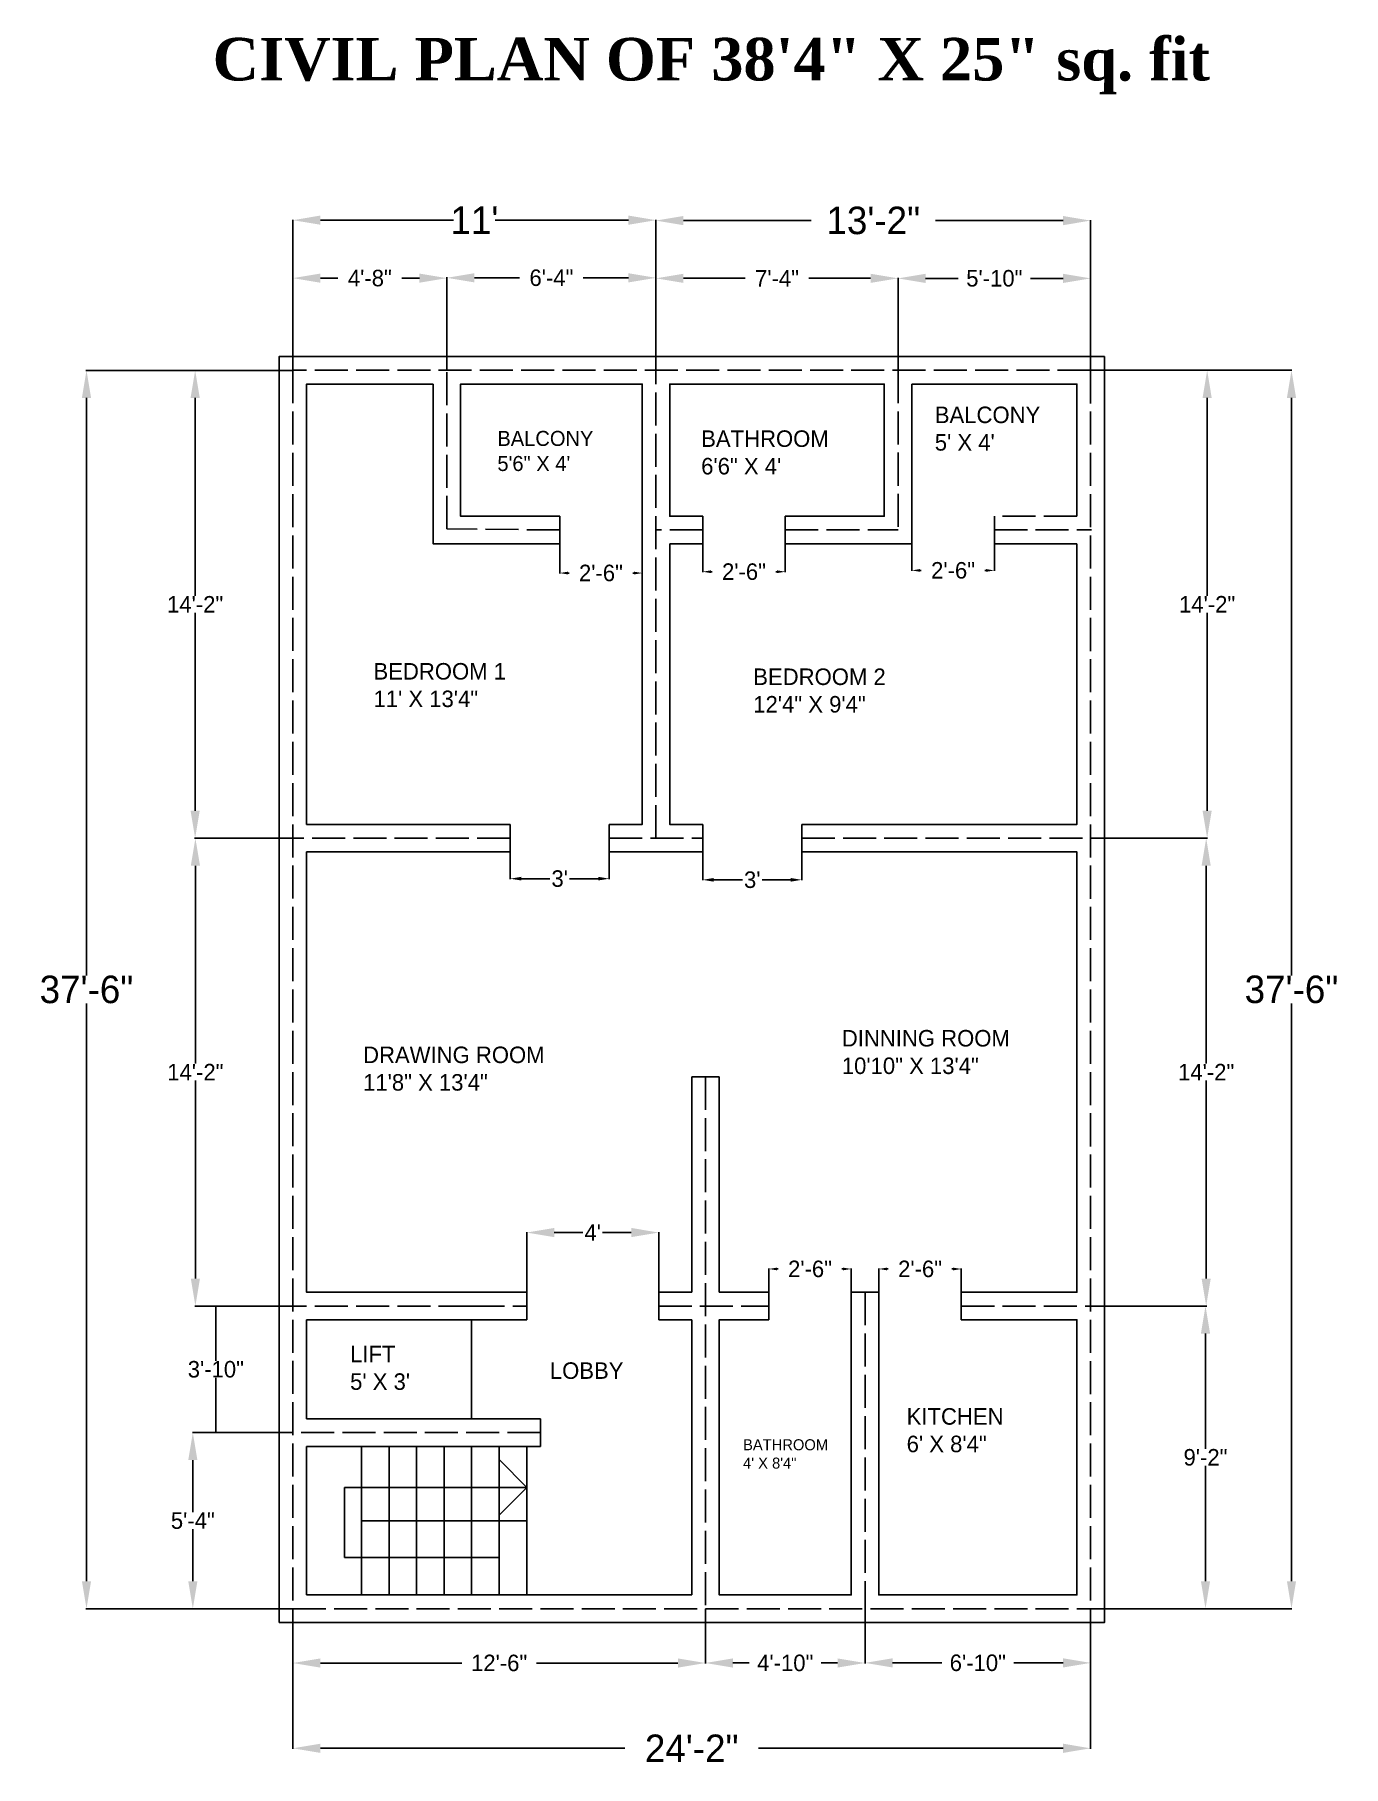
# Model space of a CAD drawing. Header units: inches. Extents: x -68 to 408, y -465 to 164.
import ezdxf

# ---------------------------------------------------------------- set-up
doc = ezdxf.new("R2010")
doc.units = ezdxf.units.IN
doc.header["$MEASUREMENT"] = 0
doc.linetypes.add('ACAD_ISO02W100', pattern=[15, 12, -3])
doc.dimstyles.get("Standard").update_dxf_attribs({"dimtxt": 0.18, "dimasz": 0.18, "dimexe": 0.18, "dimexo": 0.0625, "dimgap": 0.09, "dimtad": 0, "dimtih": 1, "dimtoh": 1, "dimdec": 4, "dimzin": 0, "dimdsep": 46, "dimtxsty": 'Standard', "dimcen": 0.09, "dimadec": 0, "dimazin": 0, "dimtfac": 1, "dimtdec": 4, "dimtofl": 0, "dimtmove": 0, "dimatfit": 3, "dimfxl": 0, "dimtolj": 1, "dimtzin": 0, "dimarcsym": 0})

# ---------------------------------------------------------------- blocks, each defined once
blk = doc.blocks.new('*D2')
at = {"color": 0, "lineweight": -2}
for p, q in [((25.84, 42.55), (25.84, 97.21)), ((35.84, 97.03), (84.25, 97.03)), ((147.84, 97.03), (99.43, 97.03)), ((157.84, 42.55), (157.84, 97.21))]:
    blk.add_line(p, q, dxfattribs=at).dxf.unprotected_set("ltscale", 0)
at = {"color": 0}
for points in [[(35.84, 98.7), (35.84, 95.37), (25.84, 97.03)], [(147.84, 98.7), (147.84, 95.37), (157.84, 97.03)]]:
    blk.add_solid(points, dxfattribs=at).dxf.unprotected_set("ltscale", 0)
at = {"layer": 'Defpoints', "color": 0}
for p in [(157.84, 97.03), (25.84, 42.48), (157.84, 42.48)]:
    blk.add_point(p, dxfattribs=at).dxf.unprotected_set("ltscale", 0)
at = {"color": 0, "insert": (91.84, 97.03), "char_height": 10, "attachment_point": 5}
blk.add_mtext("\\A1;11'", dxfattribs=at).dxf.unprotected_set("ltscale", 0)
blk = doc.blocks.new('*D3')
at = {"color": 0, "lineweight": -2}
for p, q in [((81.84, 42.55), (81.84, 76.26)), ((91.84, 76.08), (108.25, 76.08)), ((147.84, 76.08), (131.43, 76.08)), ((157.84, 42.55), (157.84, 76.26))]:
    blk.add_line(p, q, dxfattribs=at)
at = {"color": 0}
for points in [[(91.84, 77.75), (91.84, 74.41), (81.84, 76.08)], [(147.84, 77.75), (147.84, 74.41), (157.84, 76.08)]]:
    blk.add_solid(points, dxfattribs=at)
at = {"layer": 'Defpoints', "color": 0}
for p in [(157.84, 76.08), (81.84, 42.48), (157.84, 42.48)]:
    blk.add_point(p, dxfattribs=at)
at = {"color": 0, "insert": (119.84, 76.08), "char_height": 6, "attachment_point": 5}
blk.add_mtext('\\A1;6\'-4"', dxfattribs=at)
blk = doc.blocks.new('*D4')
at = {"color": 0, "lineweight": -2}
for p, q in [((157.84, 42.55), (157.84, 97.06)), ((167.84, 96.88), (214.25, 96.88)), ((305.84, 96.88), (259.43, 96.88)), ((315.84, 42.53), (315.84, 97.06))]:
    blk.add_line(p, q, dxfattribs=at)
at = {"color": 0}
for points in [[(167.84, 98.55), (167.84, 95.21), (157.84, 96.88)], [(305.84, 98.55), (305.84, 95.21), (315.84, 96.88)]]:
    blk.add_solid(points, dxfattribs=at)
at = {"layer": 'Defpoints', "color": 0}
for p in [(315.84, 96.88), (157.84, 42.48), (315.84, 42.47)]:
    blk.add_point(p, dxfattribs=at)
at = {"color": 0, "insert": (236.84, 96.88), "char_height": 10, "attachment_point": 5}
blk.add_mtext('\\A1;13\'-2"', dxfattribs=at)
blk = doc.blocks.new('*D5')
at = {"color": 0, "lineweight": -2}
for p, q in [((315.9, 42.47), (389.04, 42.47)), ((388.86, 32.47), (388.86, -177.45)), ((388.86, -397.56), (388.86, -187.63)), ((315.9, -407.56), (389.04, -407.56))]:
    blk.add_line(p, q, dxfattribs=at)
at = {"color": 0}
for points in [[(387.2, 32.47), (390.53, 32.47), (388.86, 42.47)], [(387.2, -397.56), (390.53, -397.56), (388.86, -407.56)]]:
    blk.add_solid(points, dxfattribs=at)
at = {"layer": 'Defpoints', "color": 0}
for p in [(315.84, 42.47), (315.84, -407.56), (388.86, -407.56)]:
    blk.add_point(p, dxfattribs=at)
at = {"color": 0, "insert": (388.86, -182.54), "char_height": 10, "attachment_point": 5}
blk.add_mtext('\\A1;37\'-6"', dxfattribs=at)
blk = doc.blocks.new('*D6')
at = {"color": 0, "lineweight": -2}
for p, q in [((25.84, 42.55), (25.84, 76.14)), ((35.84, 75.96), (42.25, 75.96)), ((71.84, 75.96), (65.43, 75.96)), ((81.84, 42.55), (81.84, 76.14))]:
    blk.add_line(p, q, dxfattribs=at)
at = {"color": 0}
for points in [[(35.84, 77.63), (35.84, 74.3), (25.84, 75.96)], [(71.84, 77.63), (71.84, 74.3), (81.84, 75.96)]]:
    blk.add_solid(points, dxfattribs=at)
at = {"layer": 'Defpoints', "color": 0}
for p in [(81.84, 75.96), (25.84, 42.48), (81.84, 42.48)]:
    blk.add_point(p, dxfattribs=at)
at = {"color": 0, "insert": (53.84, 75.96), "char_height": 6, "attachment_point": 5}
blk.add_mtext('\\A1;4\'-8"', dxfattribs=at)
blk = doc.blocks.new('*D7')
at = {"color": 0, "lineweight": -2}
for p, q in [((315.9, 42.47), (358.38, 42.47)), ((358.2, 32.47), (358.2, -39.45)), ((358.2, -117.56), (358.2, -45.63)), ((315.9, -127.56), (358.38, -127.56))]:
    blk.add_line(p, q, dxfattribs=at)
at = {"color": 0}
for points in [[(356.53, 32.47), (359.86, 32.47), (358.2, 42.47)], [(356.53, -117.56), (359.86, -117.56), (358.2, -127.56)]]:
    blk.add_solid(points, dxfattribs=at)
at = {"layer": 'Defpoints', "color": 0}
for p in [(315.84, 42.47), (315.84, -127.56), (358.2, -127.56)]:
    blk.add_point(p, dxfattribs=at)
at = {"color": 0, "insert": (358.2, -42.54), "char_height": 6, "attachment_point": 5}
blk.add_mtext('\\A1;14\'-2"', dxfattribs=at)
blk = doc.blocks.new('*D8')
at = {"color": 0, "lineweight": -2}
for p, q in [((315.97, -127.56), (358.03, -127.56)), ((357.85, -137.56), (357.85, -209.47)), ((357.85, -287.56), (357.85, -215.65)), ((315.97, -297.56), (358.03, -297.56))]:
    blk.add_line(p, q, dxfattribs=at)
at = {"color": 0}
for points in [[(356.18, -137.56), (359.51, -137.56), (357.85, -127.56)], [(356.18, -287.56), (359.51, -287.56), (357.85, -297.56)]]:
    blk.add_solid(points, dxfattribs=at)
at = {"layer": 'Defpoints', "color": 0}
for p in [(315.9, -127.56), (315.9, -297.56), (357.85, -297.56)]:
    blk.add_point(p, dxfattribs=at)
at = {"color": 0, "insert": (357.85, -212.56), "char_height": 6, "attachment_point": 5}
blk.add_mtext('\\A1;14\'-2"', dxfattribs=at)
blk = doc.blocks.new('*D9')
at = {"color": 0, "lineweight": -2}
for p, q in [((315.9, -297.56), (357.78, -297.56)), ((357.6, -307.56), (357.6, -349.47)), ((357.6, -397.56), (357.6, -355.65)), ((315.9, -407.56), (357.78, -407.56))]:
    blk.add_line(p, q, dxfattribs=at)
at = {"color": 0}
for points in [[(355.93, -307.56), (359.27, -307.56), (357.6, -297.56)], [(355.93, -397.56), (359.27, -397.56), (357.6, -407.56)]]:
    blk.add_solid(points, dxfattribs=at)
at = {"layer": 'Defpoints', "color": 0}
for p in [(315.84, -297.56), (315.84, -407.56), (357.6, -407.56)]:
    blk.add_point(p, dxfattribs=at)
at = {"color": 0, "insert": (357.6, -352.56), "char_height": 6, "attachment_point": 5}
blk.add_mtext('\\A1;9\'-2"', dxfattribs=at)
blk = doc.blocks.new('*D10')
at = {"color": 0, "lineweight": -2}
for p, q in [((175.84, -407.62), (175.84, -427.45)), ((233.84, -407.62), (233.84, -427.45)), ((185.84, -427.27), (191.75, -427.27)), ((223.84, -427.27), (217.93, -427.27))]:
    blk.add_line(p, q, dxfattribs=at)
at = {"color": 0}
for points in [[(185.84, -425.6), (185.84, -428.94), (175.84, -427.27)], [(223.84, -425.6), (223.84, -428.94), (233.84, -427.27)]]:
    blk.add_solid(points, dxfattribs=at)
at = {"layer": 'Defpoints', "color": 0}
for p in [(175.84, -407.56), (233.84, -407.56), (175.84, -427.27)]:
    blk.add_point(p, dxfattribs=at)
at = {"color": 0, "insert": (204.84, -427.27), "char_height": 6, "attachment_point": 5}
blk.add_mtext('\\A1;4\'-10"', dxfattribs=at)
blk = doc.blocks.new('*D11')
at = {"color": 0, "lineweight": -2}
for p, q in [((25.84, -407.68), (25.84, -427.46)), ((175.84, -407.68), (175.84, -427.46)), ((35.84, -427.28), (87.25, -427.28)), ((165.84, -427.28), (114.43, -427.28))]:
    blk.add_line(p, q, dxfattribs=at)
at = {"color": 0}
for points in [[(35.84, -425.61), (35.84, -428.94), (25.84, -427.28)], [(165.84, -425.61), (165.84, -428.94), (175.84, -427.28)]]:
    blk.add_solid(points, dxfattribs=at)
at = {"layer": 'Defpoints', "color": 0}
for p in [(25.84, -407.62), (175.84, -407.62), (25.84, -427.28)]:
    blk.add_point(p, dxfattribs=at)
at = {"color": 0, "insert": (100.84, -427.28), "char_height": 6, "attachment_point": 5}
blk.add_mtext('\\A1;12\'-6"', dxfattribs=at)
blk = doc.blocks.new('*D12')
at = {"color": 0, "lineweight": -2}
for p, q in [((25.84, -407.74), (25.84, -458.45)), ((315.84, -407.62), (315.84, -458.45)), ((35.84, -458.27), (146.58, -458.27)), ((305.84, -458.27), (195.1, -458.27))]:
    blk.add_line(p, q, dxfattribs=at)
at = {"color": 0}
for points in [[(35.84, -456.6), (35.84, -459.94), (25.84, -458.27)], [(305.84, -456.6), (305.84, -459.94), (315.84, -458.27)]]:
    blk.add_solid(points, dxfattribs=at)
at = {"layer": 'Defpoints', "color": 0}
for p in [(25.84, -407.68), (315.84, -407.56), (25.84, -458.27)]:
    blk.add_point(p, dxfattribs=at)
at = {"color": 0, "insert": (170.84, -458.27), "char_height": 10, "attachment_point": 5}
blk.add_mtext('\\A1;24\'-2"', dxfattribs=at)
blk = doc.blocks.new('*D13')
at = {"color": 0, "lineweight": -2}
for p, q in [((233.84, -407.62), (233.84, -427.41)), ((315.84, -407.62), (315.84, -427.41)), ((243.84, -427.23), (261.75, -427.23)), ((305.84, -427.23), (287.93, -427.23))]:
    blk.add_line(p, q, dxfattribs=at)
at = {"color": 0}
for points in [[(243.84, -425.56), (243.84, -428.89), (233.84, -427.23)], [(305.84, -425.56), (305.84, -428.89), (315.84, -427.23)]]:
    blk.add_solid(points, dxfattribs=at)
at = {"layer": 'Defpoints', "color": 0}
for p in [(233.84, -407.56), (315.84, -407.56), (233.84, -427.23)]:
    blk.add_point(p, dxfattribs=at)
at = {"color": 0, "insert": (274.84, -427.23), "char_height": 6, "attachment_point": 5}
blk.add_mtext('\\A1;6\'-10"', dxfattribs=at)
blk = doc.blocks.new('*D14')
at = {"color": 0, "lineweight": -2}
for p, q in [((25.78, -127.56), (-9.76, -127.56)), ((-9.58, -137.56), (-9.58, -209.47)), ((-9.58, -287.56), (-9.58, -215.65)), ((25.78, -297.56), (-9.76, -297.56))]:
    blk.add_line(p, q, dxfattribs=at)
at = {"color": 0}
for points in [[(-11.25, -137.56), (-7.91, -137.56), (-9.58, -127.56)], [(-11.25, -287.56), (-7.91, -287.56), (-9.58, -297.56)]]:
    blk.add_solid(points, dxfattribs=at)
at = {"layer": 'Defpoints', "color": 0}
for p in [(-9.58, -127.56), (25.84, -127.56), (25.84, -297.56)]:
    blk.add_point(p, dxfattribs=at)
at = {"color": 0, "insert": (-9.58, -212.56), "char_height": 6, "attachment_point": 5}
blk.add_mtext('\\A1;14\'-2"', dxfattribs=at)
blk = doc.blocks.new('*D15')
at = {"color": 0, "lineweight": -2}
for p, q in [((25.78, 42.44), (-9.85, 42.44)), ((-9.67, 32.44), (-9.67, -39.47)), ((-9.67, -117.56), (-9.67, -45.65)), ((25.78, -127.56), (-9.85, -127.56))]:
    blk.add_line(p, q, dxfattribs=at)
at = {"color": 0}
for points in [[(-11.33, 32.44), (-8, 32.44), (-9.67, 42.44)], [(-11.33, -117.56), (-8, -117.56), (-9.67, -127.56)]]:
    blk.add_solid(points, dxfattribs=at)
at = {"layer": 'Defpoints', "color": 0}
for p in [(-9.67, 42.44), (25.84, 42.44), (25.84, -127.56)]:
    blk.add_point(p, dxfattribs=at)
at = {"color": 0, "insert": (-9.67, -42.56), "char_height": 6, "attachment_point": 5}
blk.add_mtext('\\A1;14\'-2"', dxfattribs=at)
blk = doc.blocks.new('*D16')
at = {"color": 0, "lineweight": -2}
for p, q in [((25.72, 42.44), (-49.35, 42.44)), ((-49.17, 32.44), (-49.17, -177.47)), ((-49.17, -397.56), (-49.17, -187.65)), ((25.78, -407.56), (-49.35, -407.56))]:
    blk.add_line(p, q, dxfattribs=at)
at = {"color": 0}
for points in [[(-50.83, 32.44), (-47.5, 32.44), (-49.17, 42.44)], [(-50.83, -397.56), (-47.5, -397.56), (-49.17, -407.56)]]:
    blk.add_solid(points, dxfattribs=at)
at = {"layer": 'Defpoints', "color": 0}
for p in [(-49.17, 42.44), (25.78, 42.44), (25.84, -407.56)]:
    blk.add_point(p, dxfattribs=at)
at = {"color": 0, "insert": (-49.17, -182.56), "char_height": 10, "attachment_point": 5}
blk.add_mtext('\\A1;37\'-6"', dxfattribs=at)
blk = doc.blocks.new('*D17')
at = {"color": 0, "lineweight": -2}
for p, q in [((157.84, 42.61), (157.84, 76.08)), ((167.84, 75.9), (190.25, 75.9)), ((235.84, 75.9), (213.43, 75.9)), ((245.84, 42.61), (245.84, 76.08))]:
    blk.add_line(p, q, dxfattribs=at)
at = {"color": 0}
for points in [[(167.84, 77.56), (167.84, 74.23), (157.84, 75.9)], [(235.84, 77.56), (235.84, 74.23), (245.84, 75.9)]]:
    blk.add_solid(points, dxfattribs=at)
at = {"layer": 'Defpoints', "color": 0}
for p in [(245.84, 75.9), (157.84, 42.55), (245.84, 42.55)]:
    blk.add_point(p, dxfattribs=at)
at = {"color": 0, "insert": (201.84, 75.9), "char_height": 6, "attachment_point": 5}
blk.add_mtext('\\A1;7\'-4"', dxfattribs=at)
blk = doc.blocks.new('*D18')
at = {"color": 0, "lineweight": -2}
for p, q in [((245.84, 42.61), (245.84, 76.06)), ((255.84, 75.88), (267.75, 75.88)), ((305.84, 75.88), (293.93, 75.88)), ((315.84, 42.59), (315.84, 76.06))]:
    blk.add_line(p, q, dxfattribs=at)
at = {"color": 0}
for points in [[(255.84, 77.55), (255.84, 74.21), (245.84, 75.88)], [(305.84, 77.55), (305.84, 74.21), (315.84, 75.88)]]:
    blk.add_solid(points, dxfattribs=at)
at = {"layer": 'Defpoints', "color": 0}
for p in [(315.84, 75.88), (245.84, 42.55), (315.84, 42.53)]:
    blk.add_point(p, dxfattribs=at)
at = {"color": 0, "insert": (280.84, 75.88), "char_height": 6, "attachment_point": 5}
blk.add_mtext('\\A1;5\'-10"', dxfattribs=at)
blk = doc.blocks.new('*D19')
at = {"color": 0, "lineweight": -2}
for p, q in [((25.78, -297.56), (-2.33, -297.56)), ((-2.15, -297.74), (-2.15, -317.47)), ((-2.15, -343.38), (-2.15, -323.65)), ((25.78, -343.56), (-2.33, -343.56))]:
    blk.add_line(p, q, dxfattribs=at)
at = {"color": 0}
for points in [[(-2.18, -297.74), (-2.12, -297.74), (-2.15, -297.56)], [(-2.18, -343.38), (-2.12, -343.38), (-2.15, -343.56)]]:
    blk.add_solid(points, dxfattribs=at)
at = {"layer": 'Defpoints', "color": 0}
for p in [(25.84, -297.56), (-2.15, -343.56), (25.84, -343.56)]:
    blk.add_point(p, dxfattribs=at)
at = {"color": 0, "insert": (-2.15, -320.56), "char_height": 6, "attachment_point": 5}
blk.add_mtext('\\A1;3\'-10"', dxfattribs=at)
blk = doc.blocks.new('*D20')
at = {"color": 0, "lineweight": -2}
for p, q in [((25.78, -343.56), (-10.69, -343.56)), ((-10.51, -353.56), (-10.51, -372.47)), ((-10.51, -397.56), (-10.51, -378.65)), ((25.78, -407.56), (-10.69, -407.56))]:
    blk.add_line(p, q, dxfattribs=at)
at = {"color": 0}
for points in [[(-12.18, -353.56), (-8.84, -353.56), (-10.51, -343.56)], [(-12.18, -397.56), (-8.84, -397.56), (-10.51, -407.56)]]:
    blk.add_solid(points, dxfattribs=at)
at = {"layer": 'Defpoints', "color": 0}
for p in [(-10.51, -343.56), (25.84, -343.56), (25.84, -407.56)]:
    blk.add_point(p, dxfattribs=at)
at = {"color": 0, "insert": (-10.51, -375.56), "char_height": 6, "attachment_point": 5}
blk.add_mtext('\\A1;5\'-4"', dxfattribs=at)
blk = doc.blocks.new('*D21')
at = {"color": 0, "lineweight": -2}
for p, q in [((110.84, -297.49), (110.84, -270.67)), ((120.84, -270.85), (131.25, -270.85)), ((148.84, -270.85), (138.43, -270.85)), ((158.84, -297.49), (158.84, -270.67))]:
    blk.add_line(p, q, dxfattribs=at)
at = {"color": 0}
for points in [[(120.84, -269.18), (120.84, -272.52), (110.84, -270.85)], [(148.84, -269.18), (148.84, -272.52), (158.84, -270.85)]]:
    blk.add_solid(points, dxfattribs=at)
at = {"layer": 'Defpoints', "color": 0}
for p in [(110.84, -270.85), (110.84, -297.56), (158.84, -297.56)]:
    blk.add_point(p, dxfattribs=at)
at = {"color": 0, "insert": (134.84, -270.85), "char_height": 6, "attachment_point": 5}
blk.add_mtext("\\A1;4'", dxfattribs=at)
blk = doc.blocks.new('*D22')
at = {"color": 0, "lineweight": -2}
for p, q in [((198.84, -297.49), (198.84, -283.91)), ((201.84, -284.09), (202.25, -284.09)), ((225.84, -284.09), (225.43, -284.09)), ((228.84, -297.49), (228.84, -283.91))]:
    blk.add_line(p, q, dxfattribs=at)
at = {"color": 0}
for points in [[(201.84, -283.59), (201.84, -284.59), (198.84, -284.09)], [(225.84, -283.59), (225.84, -284.59), (228.84, -284.09)]]:
    blk.add_solid(points, dxfattribs=at)
at = {"layer": 'Defpoints', "color": 0}
for p in [(228.84, -284.09), (198.84, -297.56), (228.84, -297.56)]:
    blk.add_point(p, dxfattribs=at)
at = {"color": 0, "insert": (213.84, -284.09), "char_height": 6, "attachment_point": 5}
blk.add_mtext('\\A1;2\'-6"', dxfattribs=at)
blk = doc.blocks.new('*D23')
at = {"color": 0, "lineweight": -2}
for p, q in [((238.84, -302.49), (238.84, -283.91)), ((241.84, -284.09), (242.25, -284.09)), ((265.84, -284.09), (265.43, -284.09)), ((268.84, -302.49), (268.84, -283.91))]:
    blk.add_line(p, q, dxfattribs=at)
at = {"color": 0}
for points in [[(241.84, -283.59), (241.84, -284.59), (238.84, -284.09)], [(265.84, -283.59), (265.84, -284.59), (268.84, -284.09)]]:
    blk.add_solid(points, dxfattribs=at)
at = {"layer": 'Defpoints', "color": 0}
for p in [(268.84, -284.09), (238.84, -302.56), (268.84, -302.56)]:
    blk.add_point(p, dxfattribs=at)
at = {"color": 0, "insert": (253.84, -284.09), "char_height": 6, "attachment_point": 5}
blk.add_mtext('\\A1;2\'-6"', dxfattribs=at)
blk = doc.blocks.new('*D24')
at = {"color": 0, "lineweight": -2}
for p, q in [((104.84, -127.62), (104.84, -142.44)), ((140.84, -127.62), (140.84, -142.44)), ((108.84, -142.26), (119.25, -142.26)), ((136.84, -142.26), (126.43, -142.26))]:
    blk.add_line(p, q, dxfattribs=at)
at = {"color": 0}
for points in [[(108.84, -141.59), (108.84, -142.92), (104.84, -142.26)], [(136.84, -141.59), (136.84, -142.92), (140.84, -142.26)]]:
    blk.add_solid(points, dxfattribs=at)
at = {"layer": 'Defpoints', "color": 0}
for p in [(104.84, -127.56), (140.84, -127.56), (140.84, -142.26)]:
    blk.add_point(p, dxfattribs=at)
at = {"color": 0, "insert": (122.84, -142.26), "char_height": 6, "attachment_point": 5}
blk.add_mtext("\\A1;3'", dxfattribs=at)
blk = doc.blocks.new('*D25')
at = {"color": 0, "lineweight": -2}
for p, q in [((174.84, -127.62), (174.84, -142.86)), ((210.84, -127.62), (210.84, -142.86)), ((178.84, -142.68), (189.25, -142.68)), ((206.84, -142.68), (196.43, -142.68))]:
    blk.add_line(p, q, dxfattribs=at)
at = {"color": 0}
for points in [[(178.84, -142.02), (178.84, -143.35), (174.84, -142.68)], [(206.84, -142.02), (206.84, -143.35), (210.84, -142.68)]]:
    blk.add_solid(points, dxfattribs=at)
at = {"layer": 'Defpoints', "color": 0}
for p in [(174.84, -127.56), (210.84, -127.56), (210.84, -142.68)]:
    blk.add_point(p, dxfattribs=at)
at = {"color": 0, "insert": (192.84, -142.68), "char_height": 6, "attachment_point": 5}
blk.add_mtext("\\A1;3'", dxfattribs=at)
blk = doc.blocks.new('*D26')
at = {"color": 0, "lineweight": -2}
for p, q in [((122.84, -15.62), (122.84, -31.38)), ((152.84, -15.62), (152.84, -31.38)), ((125.84, -31.2), (126.25, -31.2)), ((149.84, -31.2), (149.43, -31.2))]:
    blk.add_line(p, q, dxfattribs=at)
at = {"color": 0}
for points in [[(125.84, -30.7), (125.84, -31.7), (122.84, -31.2)], [(149.84, -30.7), (149.84, -31.7), (152.84, -31.2)]]:
    blk.add_solid(points, dxfattribs=at)
at = {"layer": 'Defpoints', "color": 0}
for p in [(122.84, -15.56), (152.84, -15.56), (152.84, -31.2)]:
    blk.add_point(p, dxfattribs=at)
at = {"color": 0, "insert": (137.84, -31.2), "char_height": 6, "attachment_point": 5}
blk.add_mtext('\\A1;2\'-6"', dxfattribs=at)
blk = doc.blocks.new('*D27')
at = {"color": 0, "lineweight": -2}
for p, q in [((250.84, -15.62), (250.84, -30.43)), ((280.84, -15.62), (280.84, -30.43)), ((253.84, -30.25), (254.25, -30.25)), ((277.84, -30.25), (277.43, -30.25))]:
    blk.add_line(p, q, dxfattribs=at)
at = {"color": 0}
for points in [[(253.84, -29.75), (253.84, -30.75), (250.84, -30.25)], [(277.84, -29.75), (277.84, -30.75), (280.84, -30.25)]]:
    blk.add_solid(points, dxfattribs=at)
at = {"layer": 'Defpoints', "color": 0}
for p in [(250.84, -15.56), (280.84, -15.56), (250.84, -30.25)]:
    blk.add_point(p, dxfattribs=at)
at = {"color": 0, "insert": (265.84, -30.25), "char_height": 6, "attachment_point": 5}
blk.add_mtext('\\A1;2\'-6"', dxfattribs=at)
blk = doc.blocks.new('*D28')
at = {"color": 0, "lineweight": -2}
for p, q in [((174.84, -15.62), (174.84, -30.9)), ((204.84, -15.62), (204.84, -30.9)), ((177.84, -30.72), (178.25, -30.72)), ((201.84, -30.72), (201.43, -30.72))]:
    blk.add_line(p, q, dxfattribs=at)
at = {"color": 0}
for points in [[(177.84, -30.22), (177.84, -31.22), (174.84, -30.72)], [(201.84, -30.22), (201.84, -31.22), (204.84, -30.72)]]:
    blk.add_solid(points, dxfattribs=at)
at = {"layer": 'Defpoints', "color": 0}
for p in [(174.84, -15.56), (204.84, -15.56), (204.84, -30.72)]:
    blk.add_point(p, dxfattribs=at)
at = {"color": 0, "insert": (189.84, -30.72), "char_height": 6, "attachment_point": 5}
blk.add_mtext('\\A1;2\'-6"', dxfattribs=at)

msp = doc.modelspace()

# ---------------------------------------------------------------- linework, layer by layer
at = {"linetype": 'ACAD_ISO02W100'}
for p, q in [((20.84007, 47.44393), (25.84007, 47.44393)), ((315.84007, 42.48491), (25.84007, 42.48491)), ((25.84007, 42.48491), (25.84007, -407.55607)), ((81.84007, -15.18672), (81.84007, 42.48491)), ((157.84007, -127.55607), (157.84007, 42.48491)), ((245.84007, 42.54741), (245.84007, -15.55607)), ((315.84007, 42.46964), (315.84007, 42.48491)), ((315.84007, 42.46964), (315.84007, -407.55607)), ((204.84007, -10.55607), (204.84007, -15.55607)), ((122.84007, -15.55607), (81.84007, -15.18672)), ((174.84007, -15.55607), (157.84007, -15.55607)), ((204.84007, -15.55607), (245.93787, -15.55607)), ((204.84007, -15.55607), (245.84007, -15.55607)), ((280.84007, -15.55607), (316.17265, -15.55607)), ((76.84007, -20.55607), (81.84007, -20.55607)), ((104.84007, -127.55607), (25.84007, -127.55607)), ((140.84007, -127.55607), (174.84007, -127.55607)), ((210.84007, -127.55607), (315.84007, -127.55607)), ((175.84007, -214.22943), (175.84007, -407.55607)), ((110.84007, -302.55607), (110.84007, -292.55607)), ((110.84007, -292.55607), (110.84007, -302.55607)), ((158.84007, -302.55607), (158.84007, -292.55607)), ((158.84007, -292.55607), (158.84007, -302.55607)), ((233.84007, -292.55607), (233.84007, -407.55607)), ((90.84007, -297.55607), (25.84007, -297.55607)), ((90.84007, -297.55607), (110.84007, -297.55607)), ((158.84007, -297.55607), (198.84007, -297.55607)), ((268.84007, -297.55607), (315.84007, -297.55607)), ((170.84007, -302.55607), (158.84007, -302.55607)), ((115.86978, -343.55607), (25.84007, -343.55607)), ((20.84007, -412.55607), (20.84007, -407.55607)), ((25.84007, -407.55607), (315.84007, -407.55607))]:
    msp.add_line(p, q, dxfattribs=at)
for p, q in [((157.84007, 37.44393), (157.84007, 49.70567)), ((162.84007, 37.44393), (206.11464, 37.44393)), ((250.84007, 37.44393), (310.84007, 37.44393)), ((122.84007, -10.55607), (122.84007, -20.55607)), ((122.84007, -20.55607), (122.84007, -10.55607)), ((162.84007, -10.55607), (174.84007, -10.55607)), ((174.84007, -10.55607), (174.84007, -20.55607)), ((174.84007, -20.55607), (174.84007, -10.55607)), ((204.84007, -10.55607), (204.84007, -20.55607)), ((204.84007, -20.55607), (204.84007, -10.55607)), ((280.84007, -10.55607), (280.84007, -20.55607)), ((280.84007, -20.55607), (280.84007, -10.55607)), ((104.84007, -122.55607), (104.84007, -132.55607)), ((104.84007, -132.55607), (104.84007, -122.55607)), ((152.84007, -122.55607), (140.84007, -122.55607)), ((140.84007, -122.55607), (140.84007, -132.55607)), ((140.84007, -132.55607), (140.84007, -122.55607)), ((174.84007, -132.55607), (174.84007, -122.55607)), ((174.84007, -122.55607), (174.84007, -132.55607)), ((210.84007, -122.55607), (210.84007, -132.55607)), ((210.84007, -132.55607), (210.84007, -122.55607)), ((170.84007, -292.55607), (170.84007, -214.22943)), ((170.84007, -214.22943), (180.84007, -214.22943)), ((180.84007, -214.22943), (180.84007, -292.55607)), ((30.84007, -292.55607), (42.84007, -292.55607)), ((198.84007, -292.55607), (198.84007, -302.55607)), ((198.84007, -302.55607), (198.84007, -292.55607)), ((238.84007, -302.55607), (238.84007, -292.55607)), ((268.84007, -292.55607), (268.84007, -302.55607)), ((268.84007, -302.55607), (268.84007, -292.55607)), ((20.84007, -302.55607), (20.84007, -412.55607)), ((30.84007, -302.55607), (30.84007, -338.55607)), ((30.84007, -302.55607), (30.84007, -338.55607)), ((90.84007, -338.55607), (90.84007, -302.55607)), ((170.84007, -302.55607), (170.84007, -338.55607)), ((170.84007, -302.55607), (170.84007, -338.55607)), ((170.84007, -302.55607), (170.84007, -350.55607)), ((30.84007, -338.55607), (90.84007, -338.55607)), ((90.84007, -338.55607), (115.86978, -338.55607)), ((115.86978, -338.55607), (115.86978, -348.55607)), ((30.84007, -348.55607), (90.84007, -348.55607)), ((30.84007, -348.55607), (30.84007, -402.55607)), ((50.84007, -402.55607), (50.84007, -348.55607)), ((60.84007, -402.55607), (60.84007, -348.55607)), ((70.84007, -402.55607), (70.84007, -348.55607)), ((80.84007, -402.55607), (80.84007, -348.55607)), ((115.86978, -348.55607), (90.84007, -348.55607)), ((90.84007, -402.55607), (90.84007, -348.55607)), ((100.84007, -402.55607), (100.84007, -348.55607)), ((110.84007, -402.55607), (110.84007, -348.55607)), ((110.92385, -363.44533), (100.92385, -353.44345)), ((44.6704, -388.94567), (44.6704, -363.44533)), ((44.6704, -363.44533), (110.92385, -363.44533)), ((110.92385, -363.44533), (100.92385, -373.45817)), ((110.84007, -375.55607), (50.84007, -375.55607)), ((100.84007, -388.94567), (44.6704, -388.94567)), ((170.84007, -402.55607), (30.84007, -402.55607)), ((30.84007, -402.55607), (40.84007, -402.55607)), ((170.84007, -412.55607), (20.84007, -412.55607))]:
    msp.add_line(p, q)
for points in [[(20.84007, -132.55607), (20.84007, 47.44393), (162.84007, 47.44393)], [(76.84007, 47.44393), (162.84007, 47.44393)], [(152.84007, 47.44393), (250.84007, 47.44393)], [(152.84007, 47.44393), (320.84007, 47.44393), (320.84007, -132.55607)], [(240.84007, 47.44393), (320.84007, 47.44393), (320.84007, -20.55607)], [(104.84007, -122.55607), (30.84007, -122.55607), (30.84007, 37.44393), (76.84007, 37.44393)], [(122.84007, -20.55607), (76.84007, -20.55607), (76.84007, 37.44393)], [(122.84007, -10.55607), (86.84007, -10.55607), (86.84007, 37.44393), (152.84007, 37.44393), (152.84007, -10.55607)], [(86.84007, 37.44393), (152.84007, 37.44393), (152.84007, -122.55607), (140.84007, -122.55607)], [(152.84007, -20.55607), (152.84007, 37.44393)], [(152.84007, -122.55607), (152.84007, 37.44393)], [(174.84007, -10.55607), (162.84007, -10.55607), (162.84007, 37.44393), (240.84007, 37.44393), (240.84007, -10.55607), (204.84007, -10.55607)], [(162.84007, 37.44393), (162.84007, -10.55607)], [(162.84007, 37.44393), (162.84007, -10.55607)], [(162.84007, -10.55607), (162.84007, 37.44393), (240.84007, 37.44393)], [(250.84007, 37.44393), (250.84007, -20.55607), (204.84007, -20.55607)], [(240.84007, -10.55607), (240.84007, 37.44393)], [(250.84007, 37.44393), (310.84007, 37.44393), (310.84007, -10.55607)], [(174.84007, -20.55607), (162.84007, -20.55607)], [(162.84007, -20.55607), (162.84007, -122.55607)], [(174.84007, -122.55607), (162.84007, -122.55607), (162.84007, -20.55607)], [(310.84007, -20.55607), (310.84007, -122.55607), (210.84007, -122.55607)], [(250.84007, -20.55607), (240.84007, -20.55607)], [(310.84007, -20.55607), (280.84007, -20.55607)], [(20.84007, -302.55607), (20.84007, -122.55607)], [(30.84007, -122.55607), (104.84007, -122.55607)], [(140.84007, -122.55607), (152.84007, -122.55607)], [(162.84007, -122.55607), (174.84007, -122.55607)], [(210.84007, -122.55607), (310.84007, -122.55607)], [(320.84007, -122.55607), (320.84007, -302.55607)], [(104.84007, -132.55607), (30.84007, -132.55607)], [(42.84007, -292.55607), (30.84007, -292.55607), (30.84007, -132.55607), (104.84007, -132.55607)], [(140.84007, -132.55607), (174.84007, -132.55607)], [(162.84007, -132.55607), (140.84007, -132.55607)], [(174.84007, -132.55607), (152.84007, -132.55607)], [(210.84007, -132.55607), (310.84007, -132.55607), (310.84007, -292.55607), (268.84007, -292.55607)], [(310.84007, -132.55607), (210.84007, -132.55607)], [(110.84007, -292.55607), (42.84007, -292.55607)], [(170.84007, -292.55607), (158.84007, -292.55607)], [(198.84007, -292.55607), (180.84007, -292.55607)], [(180.84007, -292.55607), (198.84007, -292.55607)], [(228.84007, -292.55607), (238.84007, -292.55607), (238.84007, -402.55607)], [(238.84007, -292.55607), (228.84007, -292.55607)], [(228.84007, -402.55607), (228.84007, -292.55607), (238.84007, -292.55607)], [(320.84007, -292.55607), (320.84007, -412.55607), (228.84007, -412.55607)], [(268.84007, -292.55607), (310.84007, -292.55607)], [(42.84007, -302.55607), (30.84007, -302.55607)], [(110.84007, -302.55607), (42.84007, -302.55607)], [(170.84007, -302.55607), (158.84007, -302.55607)], [(170.84007, -338.55607), (170.84007, -302.55607)], [(228.84007, -302.55607), (228.84007, -402.55607), (180.84007, -402.55607), (180.84007, -302.55607), (198.84007, -302.55607)], [(198.84007, -302.55607), (180.84007, -302.55607)], [(268.84007, -302.55607), (310.84007, -302.55607), (310.84007, -402.55607), (238.84007, -402.55607), (238.84007, -302.55607)], [(310.84007, -302.55607), (268.84007, -302.55607)], [(170.84007, -350.55607), (170.84007, -348.55607)], [(170.84007, -402.55607), (170.84007, -348.55607)], [(238.84007, -412.55607), (170.84007, -412.55607)]]:
    msp.add_lwpolyline(points)
msp.add_lwpolyline([(250.84007, -10.55607), (250.84007, 37.44393), (310.84007, 37.44393), (310.84007, -10.55607), (280.84007, -10.55607)], dxfattribs=at)

# ---------------------------------------------------------------- texts
at = {"attachment_point": 1}
for s, insert, char_height, width in [('{\\fTimes New Roman|b1|i0|c0|p18;CIVIL PLAN OF 38\'4" X 25" sq. fit}', (-3.31587, 163.2854), 15.4845053, 14646.4384798), ("LIFT\\P5' X 3'", (46.65956, -312.00908), 6, 49.6533556), ('LOBBY', (119.26961, -318.0178), 6, 52.800273)]:
    msp.add_mtext(s, dxfattribs=dict(at, insert=insert, char_height=char_height, width=width))
at = {"linetype": 'ACAD_ISO02W100', "attachment_point": 1}
for s, insert, char_height, width in [("BALCONY\\P5' X 4'", (259.19751, 29.288), 6, 51.6425607), ('BALCONY\\P5\'6" X 4\'', (100.19268, 20.44828), 5.462214, 165.9450908), ('BATHROOM\\P6\'6" X 4\'', (174.2741, 20.64413), 6, 57.1669923), ('BEDROOM 1\\P11\' X 13\'4"', (55.16586, -63.90311), 6, 78.5987168), ('BEDROOM 2\\P12\'4" X 9\'4"', (193.20899, -65.88228), 6, 102.376484), ('DINNING ROOM\\P10\'10" X 13\'4"', (225.40253, -197.2422), 6, 96.0711087), ('DRAWING ROOM\\P11\'8" X 13\'4"', (51.37586, -203.27773), 6, 88.8261101), ('KITCHEN\\P6\' X 8\'4"', (248.96519, -334.66489), 6, 54.4301663), ('BATHROOM\\P4\' X 8\'4"', (189.49803, -345.96483), 4, 48)]:
    msp.add_mtext(s, dxfattribs=dict(at, insert=insert, char_height=char_height, width=width))

# ---------------------------------------------------------------- dimensions: what is measured, and where the dimension line sits
dim = msp.add_linear_dim(base=(157.84007, 97.03439), p1=(25.84007, 42.48491), p2=(157.84007, 42.48491), dimstyle='Standard', override={"dimtxt": 10, "dimasz": 10, "dimlunit": 4})
dim.commit()
dim.dimension.update_dxf_attribs({"geometry": '*D2', "text_midpoint": (91.84007, 97.03439)})
dim.dimension.dxf.unprotected_set("ltscale", 0)
for base, p1, p2, override, picture, middle in [((315.84007, 96.87852), (157.84007, 42.48491), (315.84007, 42.46964), {"dimtxt": 10, "dimasz": 10, "dimlunit": 4}, '*D4', (236.84007, 96.87852)), ((81.84007, 75.9633), (25.84007, 42.48491), (81.84007, 42.48491), {"dimtxt": 6, "dimasz": 10, "dimlunit": 4}, '*D6', (53.84007, 75.9633)), ((157.84007, 76.07878), (81.84007, 42.48491), (157.84007, 42.48491), {"dimtxt": 6, "dimasz": 10, "dimlunit": 4}, '*D3', (119.84007, 76.07878)), ((245.84007, 75.89627), (157.84007, 42.54741), (245.84007, 42.54741), {"dimtxt": 6, "dimasz": 10, "dimlunit": 4}, '*D17', (201.84007, 75.89627)), ((315.84007, 75.88015), (245.84007, 42.54741), (315.84007, 42.53214), {"dimtxt": 6, "dimasz": 10, "dimlunit": 4}, '*D18', (280.84007, 75.88015)), ((152.84007, -31.20098), (122.84007, -15.55607), (152.84007, -15.55607), {"dimtxt": 6, "dimasz": 3, "dimlunit": 4}, '*D26', (137.84007, -31.20098)), ((204.84007, -30.72432), (174.84007, -15.55607), (204.84007, -15.55607), {"dimtxt": 6, "dimasz": 3, "dimlunit": 4}, '*D28', (189.84007, -30.72432)), ((250.84007, -30.24767), (280.84007, -15.55607), (250.84007, -15.55607), {"dimtxt": 6, "dimasz": 3, "dimlunit": 4}, '*D27', (265.84007, -30.24767)), ((140.84007, -142.25772), (104.84007, -127.55607), (140.84007, -127.55607), {"dimtxt": 6, "dimasz": 4, "dimlunit": 4}, '*D24', (122.84007, -142.25772)), ((210.84007, -142.68268), (174.84007, -127.55607), (210.84007, -127.55607), {"dimtxt": 6, "dimasz": 4, "dimlunit": 4}, '*D25', (192.84007, -142.68268)), ((110.84007, -270.85039), (158.84007, -297.55607), (110.84007, -297.55607), {"dimtxt": 6, "dimasz": 10, "dimlunit": 4}, '*D21', (134.84007, -270.85039)), ((228.84007, -284.09401), (198.84007, -297.55607), (228.84007, -297.55607), {"dimtxt": 6, "dimasz": 3, "dimlunit": 4}, '*D22', (213.84007, -284.09401)), ((268.84007, -284.09401), (238.84007, -302.55607), (268.84007, -302.55607), {"dimtxt": 6, "dimasz": 3, "dimlunit": 4}, '*D23', (253.84007, -284.09401)), ((25.84007, -458.271), (315.84007, -407.55607), (25.84007, -407.68107), {"dimtxt": 10, "dimasz": 10, "dimlunit": 4}, '*D12', (170.84007, -458.271)), ((25.84007, -427.27736), (175.84007, -407.61857), (25.84007, -407.61857), {"dimtxt": 6, "dimasz": 10, "dimlunit": 4}, '*D11', (100.84007, -427.27736)), ((175.84007, -427.26978), (233.84007, -407.55607), (175.84007, -407.55607), {"dimtxt": 6, "dimasz": 10, "dimlunit": 4}, '*D10', (204.84007, -427.26978)), ((233.84007, -427.22636), (315.84007, -407.55607), (233.84007, -407.55607), {"dimtxt": 6, "dimasz": 10, "dimlunit": 4}, '*D13', (274.84007, -427.22636))]:
    dim = msp.add_linear_dim(base=base, p1=p1, p2=p2, dimstyle='Standard', override=override)
    dim.commit()
    dim.dimension.update_dxf_attribs({"geometry": picture, "text_midpoint": middle})
for base, p1, p2, override, picture, middle in [((-49.16831, 42.44393), (25.84007, -407.55607), (25.77757, 42.44393), {"dimtxt": 10, "dimasz": 10, "dimlunit": 4}, '*D16', (-49.16831, -182.55607)), ((-9.66732, 42.44393), (25.84007, -127.55607), (25.84007, 42.44393), {"dimtxt": 6, "dimasz": 10, "dimlunit": 4}, '*D15', (-9.66732, -42.55607)), ((388.86482, -407.55607), (315.84007, 42.46964), (315.84007, -407.55607), {"dimtxt": 10, "dimasz": 10, "dimlunit": 4}, '*D5', (388.86482, -182.54321)), ((358.19698, -127.55607), (315.84007, 42.46964), (315.84007, -127.55607), {"dimtxt": 6, "dimasz": 10, "dimlunit": 4}, '*D7', (358.19698, -42.54321)), ((-9.57973, -127.55607), (25.84007, -297.55607), (25.84007, -127.55607), {"dimtxt": 6, "dimasz": 10, "dimlunit": 4}, '*D14', (-9.57973, -212.55607)), ((357.848, -297.55607), (315.90257, -127.55607), (315.90257, -297.55607), {"dimtxt": 6, "dimasz": 10, "dimlunit": 4}, '*D8', (357.848, -212.55607)), ((-2.15388, -343.55607), (25.84007, -297.55607), (25.84007, -343.55607), {"dimtxt": 6, "dimlunit": 4}, '*D19', (-2.15388, -320.55607)), ((357.59899, -407.55607), (315.84007, -297.55607), (315.84007, -407.55607), {"dimtxt": 6, "dimasz": 10, "dimlunit": 4}, '*D9', (357.59899, -352.55607)), ((-10.51119, -343.55607), (25.84007, -407.55607), (25.84007, -343.55607), {"dimtxt": 6, "dimasz": 10, "dimlunit": 4}, '*D20', (-10.51119, -375.55607))]:
    dim = msp.add_linear_dim(base=base, p1=p1, p2=p2, angle=90, dimstyle='Standard', override=override)
    dim.commit()
    dim.dimension.update_dxf_attribs({"geometry": picture, "text_midpoint": middle})

doc.saveas('drawing.dxf')
